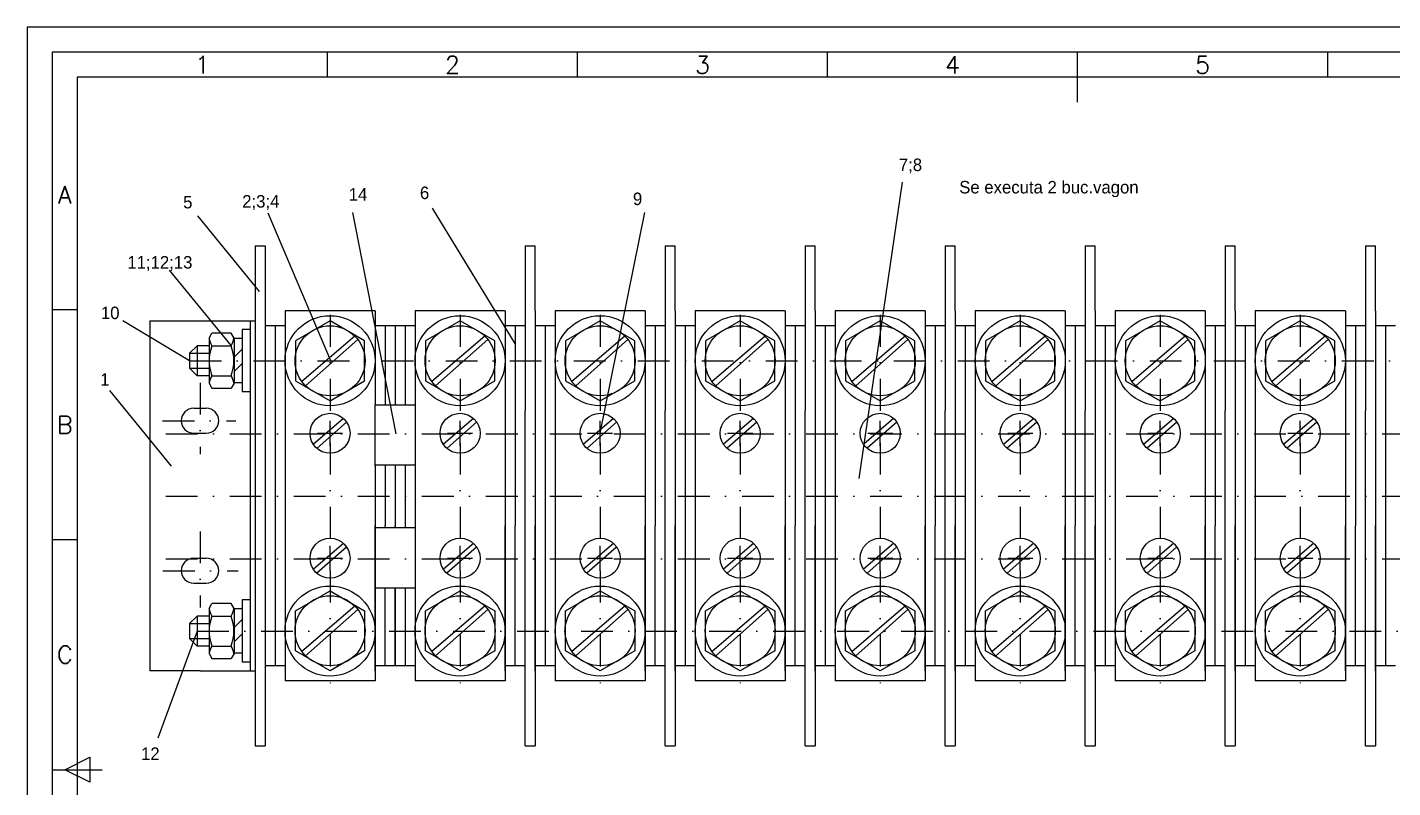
# Model space of a CAD drawing. Header units: millimetres. Extents: x 17 to 437, y 18 to 315.
# Drawn here: x 16.8 to 289.8, y 163.4 to 315.5 of the extents above; entities that cross this region are included whole.
import ezdxf
from ezdxf.enums import TextEntityAlignment as Align

# ---------------------------------------------------------------- set-up
doc = ezdxf.new("R2010")
doc.units = ezdxf.units.MM
doc.linetypes.add('DASHDOT2', pattern=[12.7, 6.35, -3.175, 0, -3.175])
doc.styles.add('ISO', font='SIMPLEX.SHX')
doc.styles.add('ISOCP', font='SIMPLEX.SHX')

# ---------------------------------------------------------------- blocks, each defined once
blk = doc.blocks.new('a3')
at = {"color": 70}
for p, q in [((-360, 287), (-360, 292)), ((-310, 287), (-310, 292)), ((-260, 287), (-260, 292)), ((-210, 282), (-210, 292)), ((-160, 287), (-160, 292)), ((-410, 240.5), (-415, 240.5)), ((-410, 194.5), (-415, 194.5)), ((-412.5, 148.5), (-407.5, 151)), ((-407.5, 151), (-407.5, 146)), ((-415, 148.5), (-405, 148.5)), ((-407.5, 146), (-412.5, 148.5))]:
    blk.add_line(p, q, dxfattribs=at)
at = {"color": 240}
for points in [[(0, 297), (-420, 297), (-420, 0), (0, 0)], [(-5, 292), (-415, 292), (-415, 5), (-5, 5)]]:
    blk.add_lwpolyline(points, close=True, dxfattribs=at)
at = {"color": 70}
blk.add_lwpolyline([(-10, 287), (-410, 287), (-410, 10), (-10, 10)], close=True, dxfattribs=at)
at = {"color": 50}
for s, style, p in [('1', 'ISOCP', (-385, 289.5)), ('2', 'ISO', (-335, 289.5)), ('3', 'ISO', (-285, 289.5)), ('4', 'ISO', (-235, 289.5)), ('5', 'ISO', (-185, 289.5)), ('A', 'ISO', (-412.5, 263.5)), ('B', 'ISO', (-412.5, 217.5)), ('C', 'ISO', (-412.5, 171.5))]:
    blk.add_text(s, height=3.5, dxfattribs=dict(at, style=style)).set_placement(p, align=Align.MIDDLE)

msp = doc.modelspace()

# ---------------------------------------------------------------- linework, layer by layer
at = {"color": 1}
for p, q in [((191.75, 284.5), (183.03, 225.26)), ((97.74, 279.34), (114.33, 252.12)), ((50.81, 277.76), (63.18, 262.63)), ((77.51, 248.8), (64.95, 278.31)), ((90.55, 234.18), (81.89, 278.45)), ((131.33, 234.28), (140.28, 278.45)), ((45.16, 266.93), (57.53, 251.8)), ((49.25, 248.8), (35.87, 256.78)), ((33.21, 242.82), (45.58, 227.69)), ((50.75, 194.73), (42.93, 173.3))]:
    msp.add_line(p, q, dxfattribs=at)
at = {"color": 2}
for p, q in [((62.33, 271.79), (62.33, 171.79)), ((62.33, 271.79), (64.33, 271.79)), ((64.33, 271.79), (64.33, 171.79)), ((116.33, 271.79), (116.33, 238.79)), ((116.33, 271.79), (118.33, 271.79)), ((118.33, 258.79), (118.33, 271.79)), ((144.33, 271.79), (144.33, 238.79)), ((144.33, 271.79), (146.33, 271.79)), ((146.33, 258.79), (146.33, 271.79)), ((172.33, 271.79), (172.33, 238.79)), ((172.33, 271.79), (174.33, 271.79)), ((174.33, 258.79), (174.33, 271.79)), ((200.33, 271.79), (200.33, 238.79)), ((200.33, 271.79), (202.33, 271.79)), ((202.33, 258.79), (202.33, 271.79)), ((228.33, 271.79), (228.33, 238.79)), ((228.33, 271.79), (230.33, 271.79)), ((230.33, 258.79), (230.33, 271.79)), ((256.33, 271.79), (256.33, 238.79)), ((256.33, 271.79), (258.33, 271.79)), ((258.33, 258.79), (258.33, 271.79)), ((284.33, 271.79), (284.33, 238.79)), ((284.33, 271.79), (286.33, 271.79)), ((286.33, 258.79), (286.33, 271.79)), ((41.33, 256.8), (41.33, 186.8)), ((41.33, 256.8), (62.33, 256.8)), ((61.33, 256.8), (61.33, 186.8)), ((62.33, 256.8), (62.33, 186.8)), ((68.33, 258.79), (68.33, 227.79)), ((86.33, 258.79), (68.33, 258.79)), ((68.33, 256.79), (68.33, 186.79)), ((86.33, 258.79), (86.33, 239.95)), ((86.33, 256.79), (86.33, 239.95)), ((112.33, 258.79), (94.33, 258.79)), ((94.33, 258.79), (94.33, 227.79)), ((94.33, 256.79), (94.33, 186.79)), ((112.33, 258.79), (112.33, 184.79)), ((112.33, 256.79), (112.33, 227.79)), ((118.33, 258.79), (118.33, 184.79)), ((118.33, 256.79), (118.33, 227.79)), ((140.33, 258.79), (122.33, 258.79)), ((122.33, 258.79), (122.33, 227.79)), ((122.33, 256.79), (122.33, 186.79)), ((140.33, 258.79), (140.33, 184.79)), ((140.33, 256.79), (140.33, 227.79)), ((146.33, 258.79), (146.33, 184.79)), ((146.33, 256.79), (146.33, 227.79)), ((150.33, 258.79), (150.33, 227.79)), ((168.33, 258.79), (150.33, 258.79)), ((150.33, 256.79), (150.33, 186.79)), ((168.33, 258.79), (168.33, 184.79)), ((168.33, 256.79), (168.33, 227.79)), ((174.33, 258.79), (174.33, 184.79)), ((174.33, 256.79), (174.33, 227.79)), ((196.33, 258.79), (178.33, 258.79)), ((178.33, 258.79), (178.33, 227.79)), ((178.33, 256.79), (178.33, 186.79)), ((196.33, 258.79), (196.33, 184.79)), ((196.33, 256.79), (196.33, 227.79)), ((202.33, 258.79), (202.33, 184.79)), ((202.33, 256.79), (202.33, 227.79)), ((206.33, 258.79), (206.33, 227.79)), ((224.33, 258.79), (206.33, 258.79)), ((206.33, 256.79), (206.33, 186.79)), ((224.33, 258.79), (224.33, 184.79)), ((224.33, 256.79), (224.33, 227.79)), ((230.33, 258.79), (230.33, 184.79)), ((230.33, 256.79), (230.33, 227.79)), ((234.33, 258.79), (234.33, 227.79)), ((252.33, 258.79), (234.33, 258.79)), ((234.33, 256.79), (234.33, 186.79)), ((252.33, 258.79), (252.33, 184.79)), ((252.33, 256.79), (252.33, 227.79)), ((258.33, 258.79), (258.33, 184.79)), ((258.33, 256.79), (258.33, 227.79)), ((262.33, 258.79), (262.33, 227.79)), ((280.33, 258.79), (262.33, 258.79)), ((262.33, 256.79), (262.33, 186.79)), ((280.33, 258.79), (280.33, 184.79)), ((280.33, 256.79), (280.33, 227.79)), ((286.33, 258.79), (286.33, 184.79)), ((286.33, 256.79), (286.33, 227.79)), ((53.13, 253.29), (53.72, 254.32)), ((57.53, 254.32), (53.72, 254.32)), ((58.13, 253.29), (57.53, 254.32)), ((61.33, 255.06), (59.73, 255.06)), ((59.73, 255.06), (59.73, 242.56)), ((61.33, 255.06), (61.33, 242.56)), ((66.33, 255.79), (64.33, 255.79)), ((66.33, 255.79), (66.33, 187.79)), ((68.33, 255.79), (66.33, 255.79)), ((68.33, 255.79), (68.33, 187.79)), ((68.33, 255.79), (68.33, 187.79)), ((90.33, 255.79), (86.33, 255.79)), ((86.33, 255.79), (86.33, 239.95)), ((86.33, 255.79), (86.33, 239.95)), ((88.33, 255.79), (88.33, 239.95)), ((88.33, 255.79), (88.33, 239.95)), ((90.33, 255.79), (90.33, 239.95)), ((90.33, 255.79), (90.33, 239.95)), ((92.33, 255.79), (90.33, 255.79)), ((92.33, 255.79), (92.33, 239.95)), ((94.33, 255.79), (92.33, 255.79)), ((94.33, 255.79), (94.33, 187.79)), ((94.33, 255.79), (94.33, 187.79)), ((112.33, 255.79), (112.33, 227.79)), ((112.33, 255.79), (112.33, 227.79)), ((116.33, 255.79), (112.33, 255.79)), ((114.33, 255.79), (114.33, 227.79)), ((114.33, 255.79), (114.33, 238.79)), ((120.33, 255.79), (118.33, 255.79)), ((120.33, 255.79), (120.33, 187.79)), ((122.33, 255.79), (120.33, 255.79)), ((122.33, 255.79), (122.33, 187.79)), ((122.33, 255.79), (122.33, 187.79)), ((140.33, 255.79), (140.33, 227.79)), ((140.33, 255.79), (140.33, 227.79)), ((144.33, 255.79), (140.33, 255.79)), ((142.33, 255.79), (142.33, 227.79)), ((142.33, 255.79), (142.33, 238.79)), ((148.33, 255.79), (146.33, 255.79)), ((148.33, 255.79), (148.33, 187.79)), ((150.33, 255.79), (148.33, 255.79)), ((150.33, 255.79), (150.33, 187.79)), ((150.33, 255.79), (150.33, 187.79)), ((168.33, 255.79), (168.33, 227.79)), ((168.33, 255.79), (168.33, 227.79)), ((172.33, 255.79), (168.33, 255.79)), ((170.33, 255.79), (170.33, 227.79)), ((170.33, 255.79), (170.33, 238.79)), ((176.33, 255.79), (174.33, 255.79)), ((176.33, 255.79), (176.33, 187.79)), ((178.33, 255.79), (176.33, 255.79)), ((178.33, 255.79), (178.33, 187.79)), ((178.33, 255.79), (178.33, 187.79)), ((196.33, 255.79), (196.33, 227.79)), ((196.33, 255.79), (196.33, 227.79)), ((200.33, 255.79), (196.33, 255.79)), ((198.33, 255.79), (198.33, 227.79)), ((198.33, 255.79), (198.33, 238.79)), ((204.33, 255.79), (202.33, 255.79)), ((204.33, 255.79), (204.33, 187.79)), ((206.33, 255.79), (204.33, 255.79)), ((206.33, 255.79), (206.33, 187.79)), ((206.33, 255.79), (206.33, 187.79)), ((224.33, 255.79), (224.33, 227.79)), ((224.33, 255.79), (224.33, 227.79)), ((228.33, 255.79), (224.33, 255.79)), ((226.33, 255.79), (226.33, 227.79)), ((226.33, 255.79), (226.33, 238.79)), ((232.33, 255.79), (230.33, 255.79)), ((232.33, 255.79), (232.33, 187.79)), ((234.33, 255.79), (232.33, 255.79)), ((234.33, 255.79), (234.33, 187.79)), ((234.33, 255.79), (234.33, 187.79)), ((252.33, 255.79), (252.33, 227.79)), ((252.33, 255.79), (252.33, 227.79)), ((256.33, 255.79), (252.33, 255.79)), ((254.33, 255.79), (254.33, 227.79)), ((254.33, 255.79), (254.33, 238.79)), ((260.33, 255.79), (258.33, 255.79)), ((260.33, 255.79), (260.33, 187.79)), ((262.33, 255.79), (260.33, 255.79)), ((262.33, 255.79), (262.33, 187.79)), ((262.33, 255.79), (262.33, 187.79)), ((284.33, 255.79), (280.33, 255.79)), ((280.33, 255.79), (280.33, 227.79)), ((280.33, 255.79), (280.33, 227.79)), ((282.33, 255.79), (282.33, 227.79)), ((282.33, 255.79), (282.33, 238.79)), ((288.33, 255.79), (286.33, 255.79)), ((288.33, 255.79), (288.33, 187.79)), ((290.33, 255.79), (288.33, 255.79)), ((50.75, 251.8), (49.25, 250.3)), ((53.12, 251.8), (50.75, 251.8)), ((50.75, 251.8), (50.75, 245.8)), ((53.13, 253.29), (53.13, 244.3)), ((53.72, 251.8), (57.53, 251.8)), ((58.13, 253.29), (58.13, 244.3)), ((58.13, 253.25), (58.13, 244.37)), ((59.73, 253.25), (58.13, 253.25)), ((59.73, 253.25), (59.73, 244.37)), ((82.3, 253.72), (71.7, 244.63)), ((82.88, 253.06), (72.44, 243.78)), ((108.3, 253.72), (97.7, 244.63)), ((108.88, 253.06), (98.44, 243.78)), ((136.3, 253.72), (125.7, 244.63)), ((136.88, 253.06), (126.44, 243.78)), ((164.3, 253.72), (153.7, 244.63)), ((164.88, 253.06), (154.44, 243.78)), ((192.3, 253.72), (181.7, 244.63)), ((192.88, 253.06), (182.44, 243.78)), ((220.3, 253.72), (209.7, 244.63)), ((220.88, 253.06), (210.44, 243.78)), ((248.3, 253.72), (237.7, 244.63)), ((248.88, 253.06), (238.44, 243.78)), ((276.3, 253.72), (265.7, 244.63)), ((276.88, 253.06), (266.44, 243.78)), ((49.25, 250.3), (53.12, 250.3)), ((49.25, 250.3), (49.25, 247.3)), ((58.13, 249.48), (59.73, 251.08)), ((49.25, 247.3), (53.13, 247.3)), ((50.75, 245.8), (49.25, 247.3)), ((53.13, 245.8), (50.75, 245.8)), ((53.72, 245.8), (57.53, 245.8)), ((58.13, 246.65), (59.73, 248.25)), ((53.13, 244.3), (53.72, 243.28)), ((53.72, 243.28), (57.53, 243.28)), ((58.13, 244.3), (57.53, 243.28)), ((59.73, 244.37), (58.13, 244.37)), ((61.33, 242.56), (59.73, 242.56)), ((50.07, 239.3), (52.58, 239.3)), ((86.33, 239.95), (94.33, 239.95)), ((86.33, 227.79), (86.33, 239.95)), ((116.33, 204.79), (116.33, 238.79)), ((144.33, 204.79), (144.33, 238.79)), ((172.33, 204.79), (172.33, 238.79)), ((200.33, 204.79), (200.33, 238.79)), ((228.33, 204.79), (228.33, 238.79)), ((256.33, 204.79), (256.33, 238.79)), ((284.33, 204.79), (284.33, 238.79)), ((80.02, 237.23), (74.03, 232.09)), ((80.63, 236.53), (74.73, 231.29)), ((77.33, 231.78), (77.33, 236.78)), ((106.02, 237.23), (100.03, 232.09)), ((106.63, 236.53), (100.73, 231.29)), ((103.33, 231.78), (103.33, 236.78)), ((134.02, 237.23), (128.03, 232.09)), ((134.63, 236.53), (128.73, 231.29)), ((131.33, 231.78), (131.33, 236.78)), ((162.02, 237.23), (156.03, 232.09)), ((162.63, 236.53), (156.73, 231.29)), ((159.33, 231.78), (159.33, 236.78)), ((190.02, 237.23), (184.03, 232.09)), ((190.63, 236.53), (184.73, 231.29)), ((187.33, 231.78), (187.33, 236.78)), ((218.02, 237.23), (212.03, 232.09)), ((218.63, 236.53), (212.73, 231.29)), ((215.33, 231.78), (215.33, 236.78)), ((246.02, 237.23), (240.03, 232.09)), ((246.63, 236.53), (240.73, 231.29)), ((243.33, 231.78), (243.33, 236.78)), ((274.02, 237.23), (268.03, 232.09)), ((274.63, 236.53), (268.73, 231.29)), ((271.33, 231.78), (271.33, 236.78)), ((50.07, 234.3), (52.58, 234.3)), ((74.83, 234.28), (79.83, 234.28)), ((100.83, 234.28), (105.83, 234.28)), ((128.83, 234.28), (133.83, 234.28)), ((156.83, 234.28), (161.83, 234.28)), ((184.83, 234.28), (189.83, 234.28)), ((212.83, 234.28), (217.83, 234.28)), ((240.83, 234.28), (245.83, 234.28)), ((268.83, 234.28), (273.83, 234.28)), ((68.33, 227.79), (68.33, 215.79)), ((86.33, 227.95), (94.33, 227.95)), ((86.33, 227.95), (86.33, 184.79)), ((86.33, 227.95), (86.33, 227.79)), ((86.33, 227.95), (86.33, 227.79)), ((86.33, 227.79), (86.33, 215.79)), ((86.33, 227.79), (86.33, 215.79)), ((86.33, 227.79), (86.33, 215.79)), ((88.33, 227.95), (88.33, 227.79)), ((88.33, 227.79), (88.33, 215.79)), ((90.33, 227.95), (90.33, 215.45)), ((90.33, 227.95), (90.33, 227.79)), ((90.33, 227.79), (90.33, 215.79)), ((92.33, 227.95), (92.33, 215.45)), ((94.33, 227.79), (94.33, 215.79)), ((112.33, 227.79), (112.33, 215.79)), ((112.33, 227.79), (112.33, 215.79)), ((112.33, 227.79), (112.33, 215.79)), ((114.33, 227.79), (114.33, 215.79)), ((118.33, 227.79), (118.33, 215.79)), ((122.33, 227.79), (122.33, 215.79)), ((140.33, 227.79), (140.33, 215.79)), ((140.33, 227.79), (140.33, 215.79)), ((140.33, 227.79), (140.33, 215.79)), ((142.33, 227.79), (142.33, 215.79)), ((146.33, 227.79), (146.33, 215.79)), ((150.33, 227.79), (150.33, 215.79)), ((168.33, 227.79), (168.33, 215.79)), ((168.33, 227.79), (168.33, 215.79)), ((168.33, 227.79), (168.33, 215.79)), ((170.33, 227.79), (170.33, 215.79)), ((174.33, 227.79), (174.33, 215.79)), ((178.33, 227.79), (178.33, 215.79)), ((196.33, 227.79), (196.33, 215.79)), ((196.33, 227.79), (196.33, 215.79)), ((196.33, 227.79), (196.33, 215.79)), ((198.33, 227.79), (198.33, 215.79)), ((202.33, 227.79), (202.33, 215.79)), ((206.33, 227.79), (206.33, 215.79)), ((224.33, 227.79), (224.33, 215.79)), ((224.33, 227.79), (224.33, 215.79)), ((224.33, 227.79), (224.33, 215.79)), ((226.33, 227.79), (226.33, 215.79)), ((230.33, 227.79), (230.33, 215.79)), ((234.33, 227.79), (234.33, 215.79)), ((252.33, 227.79), (252.33, 215.79)), ((252.33, 227.79), (252.33, 215.79)), ((252.33, 227.79), (252.33, 215.79)), ((254.33, 227.79), (254.33, 215.79)), ((258.33, 227.79), (258.33, 215.79)), ((262.33, 227.79), (262.33, 215.79)), ((280.33, 227.79), (280.33, 215.79)), ((280.33, 227.79), (280.33, 215.79)), ((280.33, 227.79), (280.33, 215.79)), ((282.33, 227.79), (282.33, 215.79)), ((286.33, 227.79), (286.33, 215.79)), ((68.33, 215.79), (68.33, 184.79)), ((86.33, 186.79), (86.33, 215.79)), ((86.33, 187.79), (86.33, 215.79)), ((86.33, 187.79), (86.33, 215.79)), ((88.33, 215.45), (88.33, 215.79)), ((90.33, 215.45), (90.33, 215.79)), ((94.33, 215.79), (94.33, 184.79)), ((112.33, 187.79), (112.33, 215.79)), ((112.33, 187.79), (112.33, 215.79)), ((112.33, 186.79), (112.33, 215.79)), ((114.33, 187.79), (114.33, 215.79)), ((118.33, 186.79), (118.33, 215.79)), ((122.33, 215.79), (122.33, 184.79)), ((140.33, 187.79), (140.33, 215.79)), ((140.33, 187.79), (140.33, 215.79)), ((140.33, 186.79), (140.33, 215.79)), ((142.33, 187.79), (142.33, 215.79)), ((146.33, 186.79), (146.33, 215.79)), ((150.33, 215.79), (150.33, 184.79)), ((168.33, 186.79), (168.33, 215.79)), ((168.33, 187.79), (168.33, 215.79)), ((168.33, 187.79), (168.33, 215.79)), ((170.33, 187.79), (170.33, 215.79)), ((174.33, 186.79), (174.33, 215.79)), ((178.33, 215.79), (178.33, 184.79)), ((196.33, 187.79), (196.33, 215.79)), ((196.33, 187.79), (196.33, 215.79)), ((196.33, 186.79), (196.33, 215.79)), ((198.33, 187.79), (198.33, 215.79)), ((202.33, 186.79), (202.33, 215.79)), ((206.33, 215.79), (206.33, 184.79)), ((224.33, 186.79), (224.33, 215.79)), ((224.33, 187.79), (224.33, 215.79)), ((224.33, 187.79), (224.33, 215.79)), ((226.33, 187.79), (226.33, 215.79)), ((230.33, 186.79), (230.33, 215.79)), ((234.33, 215.79), (234.33, 184.79)), ((252.33, 186.79), (252.33, 215.79)), ((252.33, 187.79), (252.33, 215.79)), ((252.33, 187.79), (252.33, 215.79)), ((254.33, 187.79), (254.33, 215.79)), ((258.33, 186.79), (258.33, 215.79)), ((262.33, 215.79), (262.33, 184.79)), ((280.33, 187.79), (280.33, 215.79)), ((280.33, 187.79), (280.33, 215.79)), ((280.33, 186.79), (280.33, 215.79)), ((282.33, 187.79), (282.33, 215.79)), ((286.33, 186.79), (286.33, 215.79)), ((86.33, 215.45), (94.33, 215.45)), ((79.99, 212.24), (73.99, 207.11)), ((80.6, 211.54), (74.7, 206.3)), ((77.33, 206.8), (77.33, 211.8)), ((105.99, 212.24), (99.99, 207.11)), ((106.6, 211.54), (100.7, 206.3)), ((103.33, 206.8), (103.33, 211.8)), ((133.99, 212.24), (127.99, 207.11)), ((134.6, 211.54), (128.7, 206.3)), ((131.33, 206.8), (131.33, 211.8)), ((161.99, 212.24), (155.99, 207.11)), ((162.6, 211.54), (156.7, 206.3)), ((159.33, 206.8), (159.33, 211.8)), ((189.99, 212.24), (183.99, 207.11)), ((190.6, 211.54), (184.7, 206.3)), ((187.33, 206.8), (187.33, 211.8)), ((217.99, 212.24), (211.99, 207.11)), ((218.6, 211.54), (212.7, 206.3)), ((215.33, 206.8), (215.33, 211.8)), ((245.99, 212.24), (239.99, 207.11)), ((246.6, 211.54), (240.7, 206.3)), ((243.33, 206.8), (243.33, 211.8)), ((273.99, 212.24), (267.99, 207.11)), ((274.6, 211.54), (268.7, 206.3)), ((271.33, 206.8), (271.33, 211.8)), ((50.07, 209.3), (52.58, 209.3)), ((74.83, 209.3), (79.83, 209.3)), ((100.83, 209.3), (105.83, 209.3)), ((128.83, 209.3), (133.83, 209.3)), ((156.83, 209.3), (161.83, 209.3)), ((184.83, 209.3), (189.83, 209.3)), ((212.83, 209.3), (217.83, 209.3)), ((240.83, 209.3), (245.83, 209.3)), ((268.83, 209.3), (273.83, 209.3)), ((116.33, 171.79), (116.33, 204.79)), ((144.33, 171.79), (144.33, 204.79)), ((172.33, 171.79), (172.33, 204.79)), ((200.33, 171.79), (200.33, 204.79)), ((228.33, 171.79), (228.33, 204.79)), ((256.33, 171.79), (256.33, 204.79)), ((284.33, 171.79), (284.33, 204.79)), ((50.07, 204.3), (52.58, 204.3)), ((86.33, 203.4), (94.33, 203.4)), ((88.33, 187.79), (88.33, 203.4)), ((90.33, 187.79), (90.33, 203.4)), ((90.33, 203.4), (90.33, 187.79)), ((92.33, 203.4), (92.33, 187.79)), ((53.13, 199.23), (53.72, 200.25)), ((57.53, 200.25), (53.72, 200.25)), ((58.13, 199.23), (57.53, 200.25)), ((61.33, 200.99), (59.73, 200.99)), ((59.73, 200.99), (59.73, 188.49)), ((82.3, 199.72), (71.7, 190.63)), ((108.3, 199.72), (97.7, 190.63)), ((136.3, 199.72), (125.7, 190.63)), ((164.3, 199.72), (153.7, 190.63)), ((192.3, 199.72), (181.7, 190.63)), ((220.3, 199.72), (209.7, 190.63)), ((248.3, 199.72), (237.7, 190.63)), ((276.3, 199.72), (265.7, 190.63)), ((50.75, 197.73), (49.25, 196.23)), ((50.75, 197.73), (50.75, 191.73)), ((53.12, 197.73), (50.75, 197.73)), ((53.13, 199.23), (53.13, 190.23)), ((53.72, 197.73), (57.53, 197.73)), ((58.13, 199.23), (58.13, 190.23)), ((58.13, 199.18), (58.13, 190.3)), ((59.73, 199.18), (58.13, 199.18)), ((58.13, 195.41), (59.73, 197.01)), ((59.73, 199.18), (59.73, 190.3)), ((82.88, 199.06), (72.44, 189.78)), ((108.88, 199.06), (98.44, 189.78)), ((136.88, 199.06), (126.44, 189.78)), ((164.88, 199.06), (154.44, 189.78)), ((192.88, 199.06), (182.44, 189.78)), ((220.88, 199.06), (210.44, 189.78)), ((248.88, 199.06), (238.44, 189.78)), ((276.88, 199.06), (266.44, 189.78)), ((49.25, 196.23), (53.12, 196.23)), ((49.25, 196.23), (49.25, 193.23)), ((58.13, 192.58), (59.73, 194.18)), ((50.75, 191.73), (49.25, 193.23)), ((49.25, 193.23), (53.13, 193.23)), ((53.13, 191.73), (50.75, 191.73)), ((53.72, 191.73), (57.53, 191.73)), ((53.13, 190.23), (53.72, 189.21)), ((53.72, 189.21), (57.53, 189.21)), ((58.13, 190.23), (57.53, 189.21)), ((59.73, 190.3), (58.13, 190.3)), ((61.33, 188.49), (59.73, 188.49)), ((51.33, 186.8), (41.33, 186.8)), ((51.33, 186.8), (62.33, 186.8)), ((66.33, 187.79), (64.33, 187.79)), ((68.33, 187.79), (66.33, 187.79)), ((88.33, 187.79), (86.33, 187.79)), ((90.33, 187.79), (88.33, 187.79)), ((92.33, 187.79), (90.33, 187.79)), ((94.33, 187.79), (92.33, 187.79)), ((114.33, 187.79), (112.33, 187.79)), ((116.33, 187.79), (114.33, 187.79)), ((120.33, 187.79), (118.33, 187.79)), ((122.33, 187.79), (120.33, 187.79)), ((142.33, 187.79), (140.33, 187.79)), ((144.33, 187.79), (142.33, 187.79)), ((148.33, 187.79), (146.33, 187.79)), ((150.33, 187.79), (148.33, 187.79)), ((170.33, 187.79), (168.33, 187.79)), ((172.33, 187.79), (170.33, 187.79)), ((176.33, 187.79), (174.33, 187.79)), ((178.33, 187.79), (176.33, 187.79)), ((198.33, 187.79), (196.33, 187.79)), ((200.33, 187.79), (198.33, 187.79)), ((204.33, 187.79), (202.33, 187.79)), ((206.33, 187.79), (204.33, 187.79)), ((226.33, 187.79), (224.33, 187.79)), ((228.33, 187.79), (226.33, 187.79)), ((232.33, 187.79), (230.33, 187.79)), ((234.33, 187.79), (232.33, 187.79)), ((254.33, 187.79), (252.33, 187.79)), ((256.33, 187.79), (254.33, 187.79)), ((260.33, 187.79), (258.33, 187.79)), ((262.33, 187.79), (260.33, 187.79)), ((282.33, 187.79), (280.33, 187.79)), ((284.33, 187.79), (282.33, 187.79)), ((288.33, 187.79), (286.33, 187.79)), ((290.33, 187.79), (288.33, 187.79)), ((86.33, 184.79), (68.33, 184.79)), ((112.33, 184.79), (94.33, 184.79)), ((118.33, 184.79), (118.33, 171.79)), ((140.33, 184.79), (122.33, 184.79)), ((146.33, 184.79), (146.33, 171.79)), ((168.33, 184.79), (150.33, 184.79)), ((174.33, 184.79), (174.33, 171.79)), ((196.33, 184.79), (178.33, 184.79)), ((202.33, 184.79), (202.33, 171.79)), ((224.33, 184.79), (206.33, 184.79)), ((230.33, 184.79), (230.33, 171.79)), ((252.33, 184.79), (234.33, 184.79)), ((258.33, 184.79), (258.33, 171.79)), ((280.33, 184.79), (262.33, 184.79)), ((286.33, 184.79), (286.33, 171.79)), ((62.33, 171.79), (64.33, 171.79)), ((116.33, 171.79), (118.33, 171.79)), ((144.33, 171.79), (146.33, 171.79)), ((172.33, 171.79), (174.33, 171.79)), ((200.33, 171.79), (202.33, 171.79)), ((228.33, 171.79), (230.33, 171.79)), ((256.33, 171.79), (258.33, 171.79)), ((284.33, 171.79), (286.33, 171.79))]:
    msp.add_line(p, q, dxfattribs=at)
at = {"color": 1, "linetype": 'DASHDOT2'}
for p, q in [((77.33, 257.96), (77.33, 183.96)), ((103.33, 257.96), (103.33, 183.96)), ((131.33, 257.96), (131.33, 183.96)), ((159.33, 257.96), (159.33, 183.96)), ((187.33, 257.96), (187.33, 183.96)), ((215.33, 257.96), (215.33, 183.96)), ((243.33, 257.96), (243.33, 183.96)), ((271.33, 257.96), (271.33, 183.96)), ((49.25, 248.8), (413.4, 248.8)), ((51.33, 244.39), (51.33, 230.13)), ((43.85, 236.8), (58.47, 236.8)), ((44.5, 234.18), (394.33, 234.18)), ((44.5, 221.68), (421.33, 221.68)), ((51.33, 214.64), (51.33, 199.43)), ((44.5, 209.18), (394.33, 209.18)), ((43.93, 206.8), (58.95, 206.8)), ((50.75, 194.73), (413.4, 194.73))]:
    msp.add_line(p, q, dxfattribs=at)
at = {"color": 2}
for points in [[(70.4, 244.79), (77.33, 240.79), (84.25, 244.79), (84.25, 252.79), (77.33, 256.79), (70.4, 252.79)], [(96.4, 244.79), (103.33, 240.79), (110.25, 244.79), (110.25, 252.79), (103.33, 256.79), (96.4, 252.79)], [(124.4, 244.79), (131.33, 240.79), (138.25, 244.79), (138.25, 252.79), (131.33, 256.79), (124.4, 252.79)], [(152.4, 244.79), (159.33, 240.79), (166.25, 244.79), (166.25, 252.79), (159.33, 256.79), (152.4, 252.79)], [(180.4, 244.79), (187.33, 240.79), (194.25, 244.79), (194.25, 252.79), (187.33, 256.79), (180.4, 252.79)], [(208.4, 244.79), (215.33, 240.79), (222.25, 244.79), (222.25, 252.79), (215.33, 256.79), (208.4, 252.79)], [(236.4, 244.79), (243.33, 240.79), (250.25, 244.79), (250.25, 252.79), (243.33, 256.79), (236.4, 252.79)], [(264.4, 244.79), (271.33, 240.79), (278.25, 244.79), (278.25, 252.79), (271.33, 256.79), (264.4, 252.79)], [(70.4, 198.79), (77.33, 202.79), (84.25, 198.79), (84.25, 190.79), (77.33, 186.79), (70.4, 190.79)], [(96.4, 198.79), (103.33, 202.79), (110.25, 198.79), (110.25, 190.79), (103.33, 186.79), (96.4, 190.79)], [(124.4, 198.79), (131.33, 202.79), (138.25, 198.79), (138.25, 190.79), (131.33, 186.79), (124.4, 190.79)], [(152.4, 198.79), (159.33, 202.79), (166.25, 198.79), (166.25, 190.79), (159.33, 186.79), (152.4, 190.79)], [(180.4, 198.79), (187.33, 202.79), (194.25, 198.79), (194.25, 190.79), (187.33, 186.79), (180.4, 190.79)], [(208.4, 198.79), (215.33, 202.79), (222.25, 198.79), (222.25, 190.79), (215.33, 186.79), (208.4, 190.79)], [(236.4, 198.79), (243.33, 202.79), (250.25, 198.79), (250.25, 190.79), (243.33, 186.79), (236.4, 190.79)], [(264.4, 198.79), (271.33, 202.79), (278.25, 198.79), (278.25, 190.79), (271.33, 186.79), (264.4, 190.79)]]:
    msp.add_lwpolyline(points, close=True, dxfattribs=at)
for centre, radius in [((77.33, 248.8), 9), ((103.33, 248.8), 9), ((131.33, 248.8), 9), ((159.33, 248.8), 9), ((187.33, 248.8), 9), ((215.33, 248.8), 9), ((243.33, 248.8), 9), ((271.33, 248.8), 9), ((77.33, 248.79), 7), ((103.33, 248.79), 7), ((131.33, 248.79), 7), ((159.33, 248.79), 7), ((187.33, 248.79), 7), ((215.33, 248.79), 7), ((243.33, 248.79), 7), ((271.33, 248.79), 7), ((77.33, 234.28), 4), ((103.33, 234.28), 4), ((131.33, 234.28), 4), ((159.33, 234.28), 4), ((187.33, 234.28), 4), ((215.33, 234.28), 4), ((243.33, 234.28), 4), ((271.33, 234.28), 4), ((77.33, 209.3), 4), ((103.33, 209.3), 4), ((131.33, 209.3), 4), ((159.33, 209.3), 4), ((187.33, 209.3), 4), ((215.33, 209.3), 4), ((243.33, 209.3), 4), ((271.33, 209.3), 4), ((77.33, 194.73), 9), ((103.33, 194.73), 9), ((131.33, 194.73), 9), ((159.33, 194.73), 9), ((187.33, 194.73), 9), ((215.33, 194.73), 9), ((243.33, 194.73), 9), ((271.33, 194.73), 9), ((77.33, 194.79), 7), ((103.33, 194.79), 7), ((131.33, 194.79), 7), ((159.33, 194.79), 7), ((187.33, 194.79), 7), ((215.33, 194.79), 7), ((243.33, 194.79), 7), ((271.33, 194.79), 7)]:
    msp.add_circle(centre, radius, dxfattribs=at)
for centre, radius, start, end in [((57.39, 254.11), 4.34, 190.8685, 212.2265), ((61.04, 248.8), 7.91, 157.7138, 202.2862), ((53.86, 254.11), 4.34, 327.7735, 349.1315), ((50.21, 248.8), 7.91, 337.7138, 22.2862), ((57.39, 243.48), 4.34, 147.7735, 169.1315), ((53.86, 243.48), 4.34, 10.8685, 32.2265), ((50.07, 236.8), 2.5, 90, 270), ((52.58, 236.8), 2.5, 270, 90), ((50.07, 206.8), 2.5, 90, 270), ((52.58, 206.8), 2.5, 270, 90), ((57.39, 200.04), 4.34, 190.8685, 212.2265), ((61.04, 194.73), 7.91, 157.7138, 202.2862), ((53.86, 200.04), 4.34, 327.7735, 349.1315), ((50.21, 194.73), 7.91, 337.7138, 22.2862), ((57.39, 189.41), 4.34, 147.7735, 169.1315), ((53.86, 189.41), 4.34, 10.8685, 32.2265)]:
    msp.add_arc(centre, radius, start, end, dxfattribs=at)

# ---------------------------------------------------------------- block references
msp.add_blockref('a3', (436.8, 18.49))

# ---------------------------------------------------------------- texts
at = {"color": 1}
for s, p in [('7;8', (191.06, 286.74)), ('5', (47.96, 279.27)), ('2;3;4', (59.77, 279.43)), ('14', (81.06, 280.82)), ('6', (95.3, 281.13)), ('9', (137.89, 279.93)), ('11;12;13', (36.8, 267.24)), ('10', (31.52, 257.12)), ('1', (31.39, 243.78)), ('12', (39.54, 168.95))]:
    msp.add_text(s, height=2.5, dxfattribs=at).set_placement(p)
at = {"color": 2}
msp.add_text('Se executa 2 buc.vagon', height=2.5, dxfattribs=at).set_placement((203.13, 282.26))

doc.saveas('drawing.dxf')
